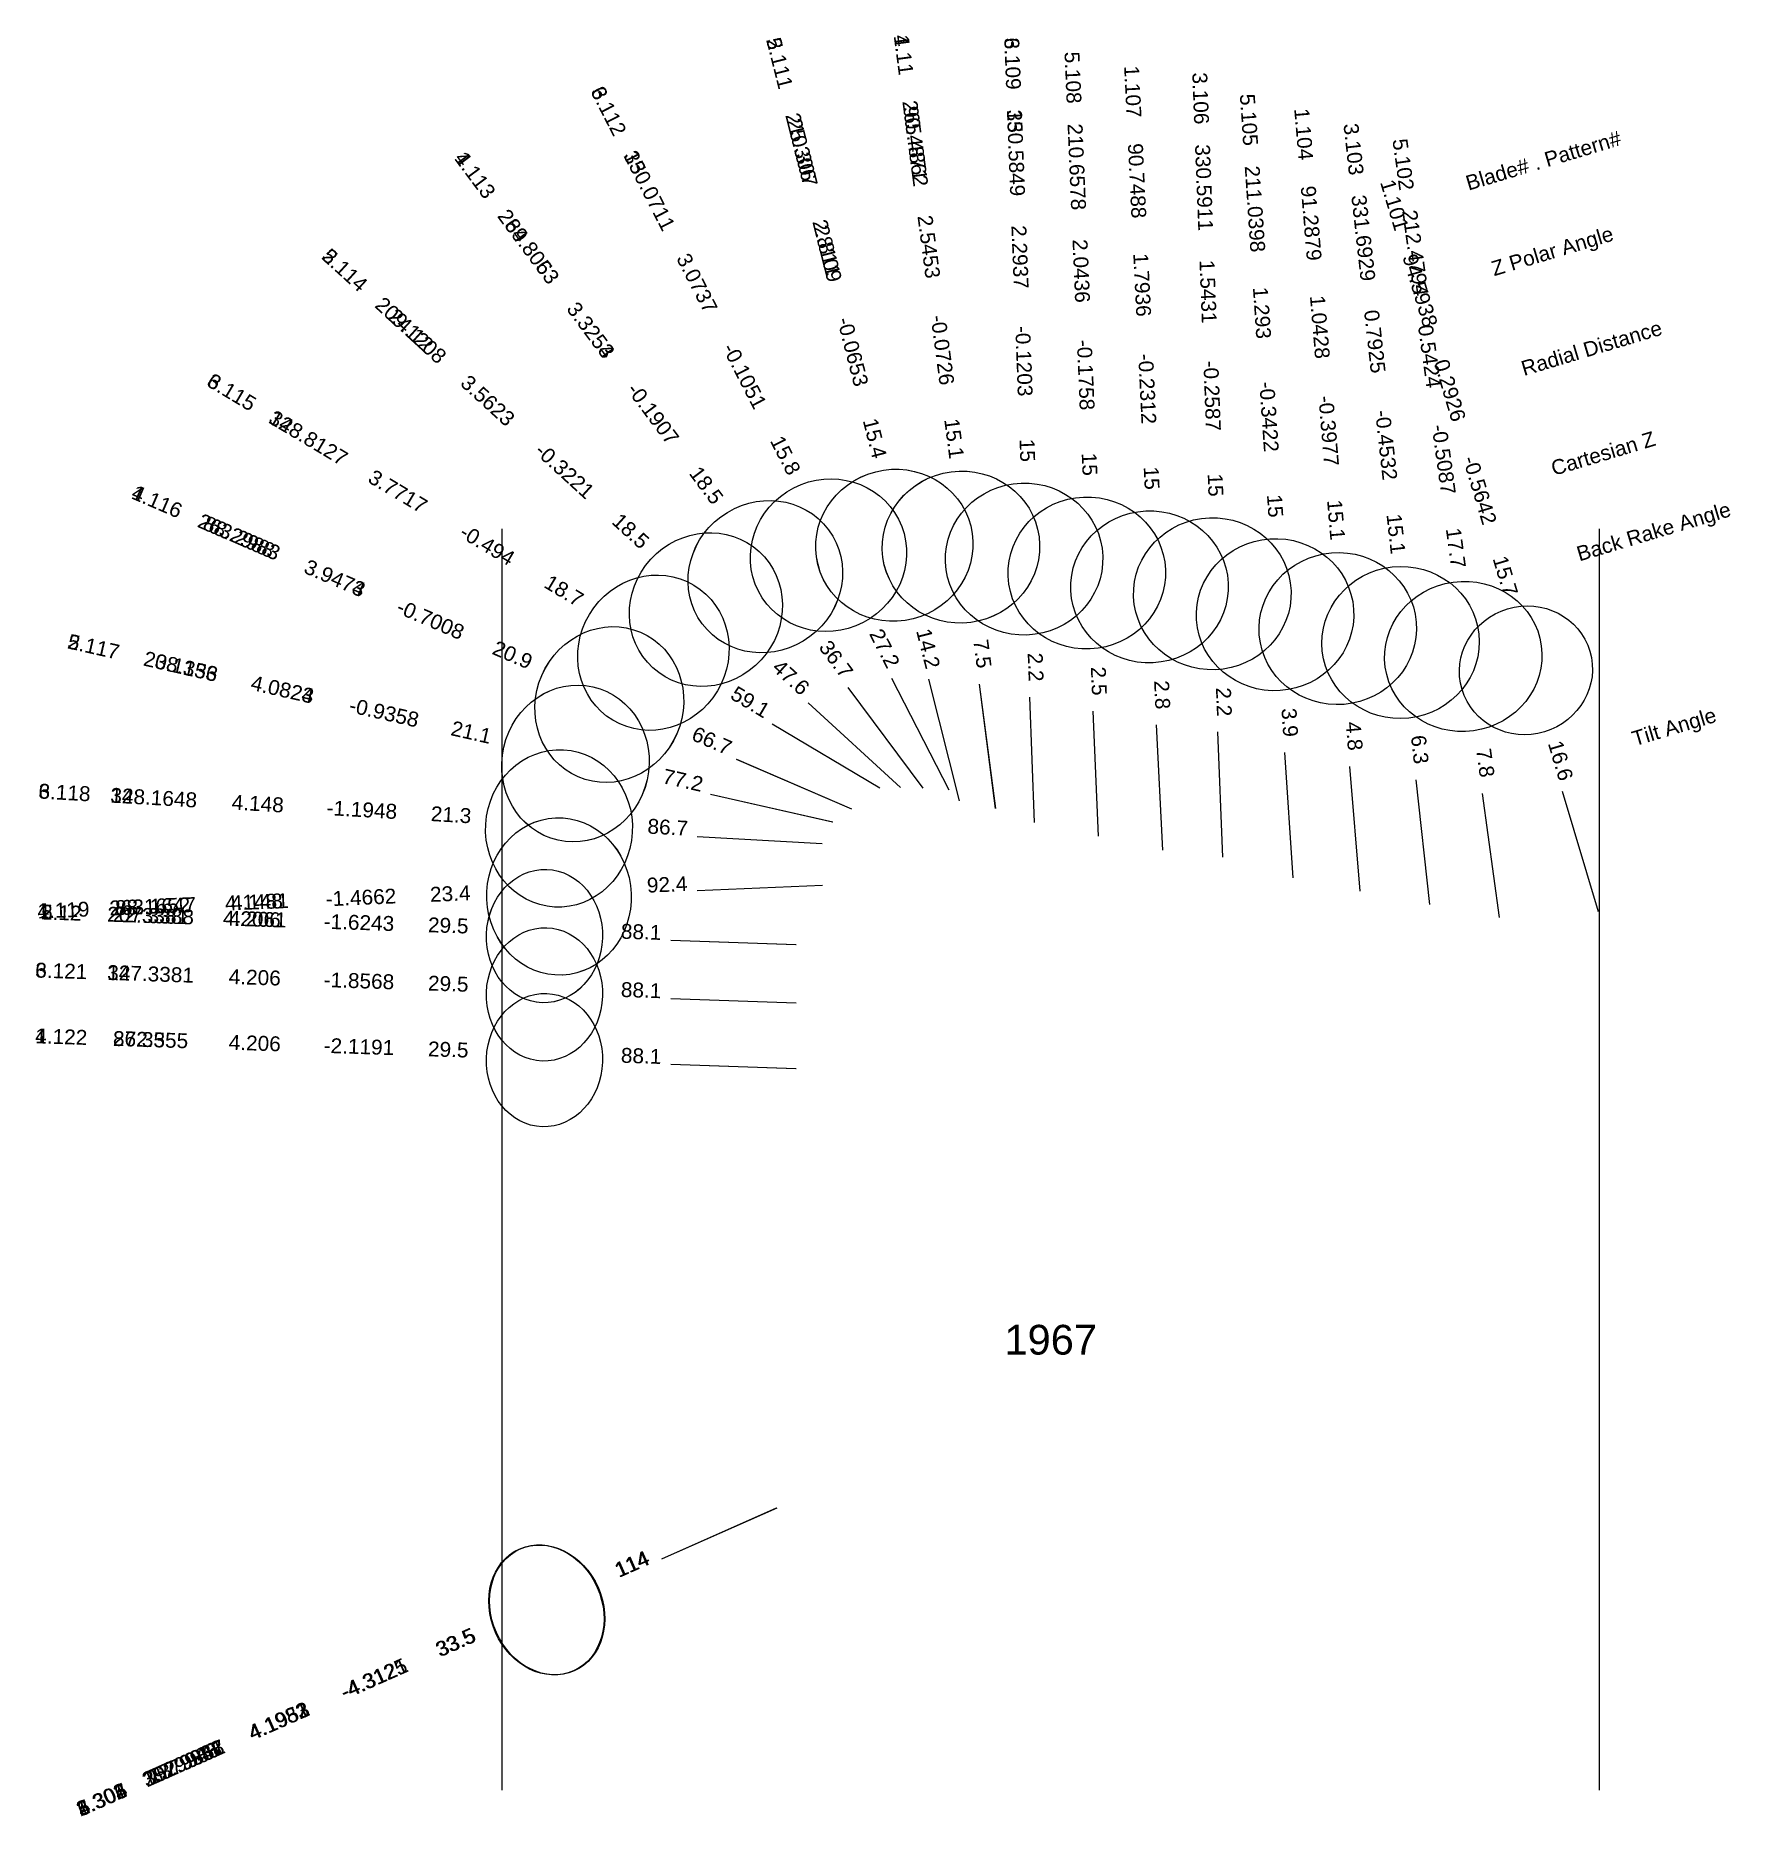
# Model space of a CAD drawing. Header units: inches. Extents: x 29.77 to 36.52, y 12.86 to 19.97.
import ezdxf
from ezdxf.enums import TextEntityAlignment as Align

# ---------------------------------------------------------------- set-up
doc = ezdxf.new("R2010")
doc.units = ezdxf.units.IN
doc.header["$MEASUREMENT"] = 0
for name, color, linetype, true_color in [('Blade_1', 30, 'Continuous', 0xff7f00), ('Blade_2', 7, 'Continuous', 0xcccc00), ('Blade_3', 7, 'Continuous', 0x00cc00), ('Blade_4', 7, 'Continuous', 0x00cccc), ('Blade_5', 7, 'Continuous', 0x0066cc), ('Blade_6', 190, 'Continuous', 0x7f00ff)]:
    doc.layers.add(name, color=color, linetype=linetype, true_color=true_color)
doc.styles.get("Standard").update_dxf_attribs({"font": 'arial.ttf'})

msp = doc.modelspace()

# ---------------------------------------------------------------- linework, layer by layer
for p, q in [((31.625, 12.9691), (31.625, 18)), ((36, 12.9691), (36, 18))]:
    msp.add_line(p, q)
at = {"layer": 'Blade_1'}
for p, q in [((33.0042, 17.3671), (33.3029, 16.9661)), ((33.5266, 17.3806), (33.5918, 16.8849)), ((34.2333, 17.218), (34.2577, 16.7185)), ((32.5591, 17.0808), (33.0182, 16.8828)), ((35.0033, 17.0527), (35.0451, 16.5545)), ((35.8516, 16.9534), (35.9947, 16.4743)), ((32.403, 16.5572), (32.9025, 16.5785)), ((32.2972, 15.8642), (32.797, 15.8477)), ((32.2619, 13.8919), (32.7189, 14.0949))]:
    msp.add_line(p, q, dxfattribs=at)
for centre, major_axis, ratio in [((33.4547, 17.9274), (0.3113, 0.041), 0.965349), ((32.6747, 17.8093), (0.2518, 0.1876), 0.948234), ((34.2064, 17.7688), (0.3136, 0.0153), 0.965843), ((34.9572, 17.6023), (0.3129, 0.0262), 0.965682), ((35.7074, 17.4358), (0.2549, 0.0762), 0.962823), ((32.0527, 17.2992), (0.1244, 0.2883), 0.934157), ((31.852, 16.5338), (-0.0133, 0.3137), 0.917638), ((31.794, 15.8809), (0.0088, 0.2659), 0.870356), ((31.8018, 13.6875), (-0.108, 0.2431), 0.833761)]:
    msp.add_ellipse(centre, major_axis=major_axis, ratio=ratio, dxfattribs=at)
at = {"layer": 'Blade_2'}
for p, q in [((33.3246, 17.4001), (33.4476, 16.9155)), ((32.8449, 17.306), (33.2141, 16.9688)), ((32.4555, 16.9422), (32.9431, 16.8317)), ((32.2972, 16.359), (32.7969, 16.3424)), ((32.2619, 13.8919), (32.7188, 14.0949))]:
    msp.add_line(p, q, dxfattribs=at)
for centre, major_axis, ratio in [((33.189, 17.9347), (0.3044, 0.0772), 0.964094), ((32.4377, 17.6779), (0.2117, 0.2319), 0.948107), ((31.9176, 17.0642), (0.0694, 0.3062), 0.933212), ((31.7939, 16.3757), (0.0088, 0.2659), 0.870505), ((31.8017, 13.6875), (-0.108, 0.2431), 0.833764)]:
    msp.add_ellipse(centre, major_axis=major_axis, ratio=ratio, dxfattribs=at)
at = {"layer": 'Blade_3'}
for p, q in [((33.1783, 17.4043), (33.4067, 16.9595)), ((33.7273, 17.3286), (33.7464, 16.829)), ((32.7017, 17.223), (33.1309, 16.9665)), ((34.4781, 17.1902), (34.4973, 16.6905)), ((35.2679, 16.9986), (35.3227, 16.5016)), ((32.4026, 16.7735), (32.9018, 16.7447)), ((32.2972, 16.1265), (32.797, 16.1099)), ((32.262, 13.8919), (32.7189, 14.0949))]:
    msp.add_line(p, q, dxfattribs=at)
for centre, major_axis, ratio in [((32.9263, 17.8949), (0.2793, 0.1434), 0.962271), ((33.7063, 17.8797), (0.3138, 0.012), 0.965876), ((34.4569, 17.7413), (0.3138, 0.0121), 0.965874), ((32.2283, 17.506), (0.1611, 0.2695), 0.946939), ((35.2075, 17.5468), (0.3121, 0.0344), 0.965504), ((31.852, 16.8052), (0.0181, 0.3135), 0.932001), ((31.794, 16.1432), (0.0088, 0.2659), 0.870506), ((31.8018, 13.6875), (-0.108, 0.2431), 0.833765)]:
    msp.add_ellipse(centre, major_axis=major_axis, ratio=ratio, dxfattribs=at)
at = {"layer": 'Blade_4'}
for p, q in [((33.0041, 17.3671), (33.3029, 16.9661)), ((33.5266, 17.3806), (33.5917, 16.8849)), ((32.559, 17.0808), (33.0181, 16.8827)), ((32.4029, 16.5572), (32.9025, 16.5785)), ((32.2972, 15.8642), (32.7969, 15.8477)), ((32.2649, 13.8923), (32.7218, 14.0954))]:
    msp.add_line(p, q, dxfattribs=at)
for centre, major_axis, ratio in [((33.4547, 17.9274), (0.3113, 0.0409), 0.96535), ((32.6746, 17.8093), (0.2518, 0.1876), 0.948236), ((32.0526, 17.2992), (0.1244, 0.2883), 0.93416), ((31.8519, 16.5338), (-0.0133, 0.3137), 0.917641), ((31.794, 15.8809), (0.0088, 0.2659), 0.87036), ((31.8047, 13.6879), (-0.108, 0.2431), 0.833842)]:
    msp.add_ellipse(centre, major_axis=major_axis, ratio=ratio, dxfattribs=at)
at = {"layer": 'Blade_5'}
for p, q in [((33.3247, 17.4001), (33.4477, 16.9155)), ((32.845, 17.306), (33.2142, 16.9689)), ((33.98, 17.2732), (34.0014, 16.7737)), ((34.7443, 17.1076), (34.7781, 16.6087)), ((32.4555, 16.9423), (32.9432, 16.8317)), ((35.5326, 16.9449), (35.6006, 16.4496)), ((32.2972, 16.359), (32.797, 16.3424)), ((32.265, 13.8923), (32.7219, 14.0954))]:
    msp.add_line(p, q, dxfattribs=at)
for centre, major_axis, ratio in [((33.1891, 17.9347), (0.3044, 0.0772), 0.964093), ((33.9564, 17.8242), (0.3137, 0.0134), 0.965862), ((32.4377, 17.6779), (0.2117, 0.2319), 0.948104), ((34.707, 17.6578), (0.3133, 0.0212), 0.965767), ((35.4576, 17.4913), (0.3111, 0.0427), 0.952824), ((31.9177, 17.0642), (0.0694, 0.3062), 0.933208), ((31.794, 16.3757), (0.0088, 0.2659), 0.8705), ((31.8049, 13.6879), (-0.108, 0.2431), 0.833837)]:
    msp.add_ellipse(centre, major_axis=major_axis, ratio=ratio, dxfattribs=at)
at = {"layer": 'Blade_6'}
for p, q in [((33.1783, 17.4043), (33.4067, 16.9595)), ((33.7273, 17.3286), (33.7464, 16.829)), ((32.7017, 17.223), (33.1309, 16.9665)), ((32.4026, 16.7735), (32.9018, 16.7447)), ((32.2972, 16.1265), (32.797, 16.1099)), ((32.265, 13.8923), (32.7219, 14.0954))]:
    msp.add_line(p, q, dxfattribs=at)
for centre, major_axis, ratio in [((32.9263, 17.8949), (0.2793, 0.1434), 0.962271), ((33.7063, 17.8797), (0.3138, 0.012), 0.965876), ((32.2283, 17.506), (0.1611, 0.2695), 0.946939), ((31.852, 16.8052), (0.0181, 0.3135), 0.932001), ((31.794, 16.1432), (0.0088, 0.2659), 0.870506), ((31.8048, 13.6879), (-0.108, 0.2431), 0.833843)]:
    msp.add_ellipse(centre, major_axis=major_axis, ratio=ratio, dxfattribs=at)

# ---------------------------------------------------------------- texts
for s, height, p in [('Blade# . Pattern#', 0.059375, (35.4698, 19.3776)), ('Z Polar Angle', 0.059375, (35.5718, 19.0363)), ('Radial Distance', 0.059375, (35.6909, 18.6381)), ('Cartesian Z', 0.059375, (35.8099, 18.2398)), ('Back Rake Angle', 0.059375, (35.9119, 17.8985)), ('Tilt Angle', 0.05937, (36.1323, 17.1612))]:
    msp.add_text(s, height=height, rotation=16.64171).set_placement(p, align=Align.MIDDLE_LEFT)
msp.add_text('1967', height=0.11875).set_placement((33.8125, 14.7656), align=Align.MIDDLE_CENTER)
at = {"layer": 'Blade_1'}
for s, rotation, p in [('1.11', 277.49413, (33.1969, 19.887)), ('1.107', 272.79211, (34.1102, 19.743)), ('90.4871', 277.49413, (33.2434, 19.5338)), ('1.104', 274.79501, (34.792, 19.5719)), ('90.7488', 272.79211, (34.1275, 19.3871)), ('1.113', 306.68974, (31.4938, 19.3942)), ('91.2879', 274.79501, (34.8218, 19.2169)), ('1.101', 286.64171, (35.1551, 19.2835)), ('89.806', 306.68974, (31.7066, 19.1086)), ('2.5453', 277.49413, (33.2976, 19.1217)), ('1.7936', 272.79211, (34.1478, 18.972)), ('94.5938', 286.64171, (35.2571, 18.9422)), ('3.3253', 306.68974, (31.9549, 18.7753)), ('1.0428', 274.79501, (34.8565, 18.8027)), ('-0.0726', 277.49413, (33.3518, 18.7097)), ('-0.2312', 272.79211, (34.168, 18.5569)), ('0.2926', 286.64171, (35.3761, 18.544)), ('-0.1907', 306.68974, (32.2033, 18.442)), ('-0.3977', 274.79501, (34.8913, 18.3885)), ('15.1', 277.49413, (33.3983, 18.3565)), ('-0.5642', 286.64171, (35.4951, 18.1458)), ('18.5', 306.68974, (32.4161, 18.1563)), ('15', 272.79211, (34.1854, 18.201)), ('1.116', 336.66873, (30.2378, 18.082)), ('88.2988', 336.66873, (30.5649, 17.9409)), ('15.1', 274.79501, (34.9211, 18.0335)), ('3.9473', 336.66873, (30.9465, 17.7763)), ('15.7', 286.64171, (35.5972, 17.8044)), ('-0.7008', 336.66873, (31.3282, 17.6117)), ('20.9', 336.66873, (31.6553, 17.4706)), ('36.7', 306.68974, (32.9332, 17.4623)), ('7.5', 277.49413, (33.5111, 17.4983)), ('2.8', 272.79211, (34.2275, 17.3366)), ('66.7', 336.66873, (32.45, 17.1278)), ('4.8', 274.79501, (34.9934, 17.1711)), ('16.6', 286.64171, (35.8175, 17.0672)), ('-1.4662', 2.43396, (31.0637, 16.5003)), ('23.4', 2.43396, (31.4196, 16.5154)), ('92.4', 2.43396, (32.2843, 16.5522)), ('1.119', 2.43396, (29.8773, 16.4499)), ('88.1652', 2.43396, (30.2332, 16.465)), ('4.148', 2.43396, (30.6484, 16.4826)), ('1.122', 358.10181, (29.8666, 15.9448)), ('87.3555', 358.10181, (30.2226, 15.933)), ('4.206', 358.10181, (30.638, 15.9192)), ('-2.1191', 358.10181, (31.0534, 15.9054)), ('29.5', 358.10181, (31.4095, 15.8936)), ('88.1', 358.10181, (32.1786, 15.8682)), ('114', 23.95164, (32.1534, 13.8437)), ('33.5', 23.95164, (31.4502, 13.5313)), ('-4.3125', 23.95164, (31.1246, 13.3867)), ('4.1982', 23.95164, (30.7447, 13.218)), ('77.9943', 23.95164, (30.3649, 13.0492)), ('1.301', 23.95164, (30.0393, 12.9046))]:
    msp.add_text(s, height=0.05937, rotation=rotation, dxfattribs=at).set_placement(p, align=Align.CENTER)
at = {"layer": 'Blade_2'}
for s, rotation, p in [('2.111', 284.23438, (32.703, 19.8505)), ('25.306', 284.23438, (32.7906, 19.5052)), ('2.811', 284.23438, (32.8928, 19.1023)), ('2.114', 317.59766, (30.9782, 19.0107)), ('24.12', 317.59766, (31.2412, 18.7705)), ('-0.0653', 284.23438, (32.995, 18.6995)), ('3.5623', 317.59766, (31.5481, 18.4902)), ('15.4', 284.23438, (33.0826, 18.3542)), ('-0.3221', 317.59766, (31.855, 18.2099)), ('18.5', 317.59766, (32.1181, 17.9697)), ('2.117', 347.22465, (29.99, 17.5013)), ('14.2', 284.23438, (33.2954, 17.5152)), ('23.1353', 347.22465, (30.3375, 17.4225)), ('4.0824', 347.22465, (30.7428, 17.3306)), ('47.6', 317.59766, (32.7572, 17.3861)), ('-0.9358', 347.22465, (31.1481, 17.2387)), ('21.1', 347.22465, (31.4956, 17.1599)), ('77.2', 347.22465, (32.3397, 16.9685)), ('2.12', 358.1008, (29.8665, 16.4396)), ('22.3381', 358.1008, (30.2226, 16.4278)), ('4.2061', 358.1008, (30.638, 16.414)), ('-1.6243', 358.1008, (31.0533, 16.4003)), ('29.5', 358.1008, (31.4094, 16.3885)), ('88.1', 358.1008, (32.1785, 16.3629)), ('114', 23.95182, (32.1534, 13.8437)), ('33.5', 23.95182, (31.4501, 13.5313)), ('-4.3125', 23.95182, (31.1246, 13.3867)), ('4.1983', 23.95182, (30.7447, 13.2179)), ('12.994', 23.95182, (30.3649, 13.0492)), ('2.302', 23.95182, (30.0393, 12.9046))]:
    msp.add_text(s, height=0.05937, rotation=rotation, dxfattribs=at).set_placement(p, align=Align.CENTER)
at = {"layer": 'Blade_3'}
for s, rotation, p in [('3.109', 272.18166, (33.6311, 19.8548)), ('3.112', 297.18065, (32.0235, 19.6531)), ('3.106', 272.20504, (34.3808, 19.7163)), ('330.5849', 272.18166, (33.6446, 19.4988)), ('3.103', 276.29183, (34.9909, 19.5114)), ('330.0711', 297.18065, (32.1862, 19.3362)), ('330.5911', 272.20504, (34.3945, 19.3603)), ('331.6929', 276.29183, (35.0299, 19.1573)), ('2.2937', 272.18166, (33.6605, 19.0835)), ('3.0737', 297.18065, (32.3761, 18.9665)), ('1.5431', 272.20504, (34.4105, 18.945)), ('0.7925', 276.29183, (35.0755, 18.7442)), ('-0.1203', 272.18166, (33.6763, 18.6681)), ('-0.1051', 297.18065, (32.5659, 18.5968)), ('3.115', 329.12943, (30.5318, 18.5201)), ('-0.2587', 272.20504, (34.4265, 18.5297)), ('328.8127', 329.12943, (30.8376, 18.3374)), ('-0.4532', 276.29183, (35.121, 18.331)), ('15.8', 297.18065, (32.7287, 18.2799)), ('15', 272.18166, (33.6898, 18.3121)), ('3.7717', 329.12943, (31.1944, 18.1241)), ('15', 272.20504, (34.4402, 18.1737)), ('15.1', 276.29183, (35.1601, 17.9769)), ('-0.494', 329.12943, (31.5511, 17.9108)), ('18.7', 329.12943, (31.8569, 17.728)), ('27.2', 297.18065, (33.124, 17.5099)), ('2.2', 272.18166, (33.7228, 17.4473)), ('59.1', 329.12943, (32.5998, 17.284)), ('2.2', 272.20504, (34.4735, 17.3088)), ('6.3', 276.29183, (35.2549, 17.1167)), ('3.118', 356.70105, (29.8788, 16.9189)), ('328.1648', 356.70105, (30.2345, 16.8984)), ('4.148', 356.70105, (30.6494, 16.8745)), ('-1.1948', 356.70105, (31.0643, 16.8506)), ('21.3', 356.70105, (31.42, 16.8301)), ('86.7', 356.70105, (32.284, 16.7803)), ('3.121', 358.10079, (29.8666, 16.2071)), ('327.3381', 358.10079, (30.2226, 16.1953)), ('4.206', 358.10079, (30.638, 16.1815)), ('-1.8568', 358.10079, (31.0534, 16.1678)), ('29.5', 358.10079, (31.4095, 16.156)), ('88.1', 358.10079, (32.1785, 16.1304)), ('114', 23.95192, (32.1534, 13.8437)), ('33.5', 23.95192, (31.4502, 13.5313)), ('-4.3125', 23.95192, (31.1246, 13.3867)), ('4.1982', 23.95192, (30.7448, 13.2179)), ('317.9938', 23.95192, (30.365, 13.0492)), ('3.303', 23.95192, (30.0394, 12.9046))]:
    msp.add_text(s, height=0.05937, rotation=rotation, dxfattribs=at).set_placement(p, align=Align.CENTER)
at = {"layer": 'Blade_4'}
for s, rotation, p in [('4.11', 277.49106, (33.197, 19.887)), ('265.4862', 277.49106, (33.2434, 19.5338)), ('4.113', 306.68823, (31.4938, 19.3943)), ('264.8053', 306.68823, (31.7066, 19.1086)), ('2.5453', 277.49106, (33.2976, 19.1217)), ('3.3254', 306.68823, (31.9549, 18.7753)), ('-0.0726', 277.49106, (33.3518, 18.7097)), ('-0.1907', 306.68823, (32.2032, 18.442)), ('15.1', 277.49106, (33.3982, 18.3565)), ('18.5', 306.68823, (32.4161, 18.1563)), ('4.116', 336.6682, (30.2377, 18.082)), ('263.2983', 336.6682, (30.5649, 17.9409)), ('3.9474', 336.6682, (30.9465, 17.7763)), ('-0.7008', 336.6682, (31.3281, 17.6117)), ('20.9', 336.6682, (31.6552, 17.4706)), ('36.7', 306.68823, (32.9332, 17.4623)), ('7.5', 277.49106, (33.5111, 17.4983)), ('66.7', 336.6682, (32.45, 17.1278)), ('-1.4662', 2.43401, (31.0636, 16.5003)), ('23.4', 2.43401, (31.4196, 16.5154)), ('92.4', 2.43401, (32.2843, 16.5522)), ('4.119', 2.43401, (29.8772, 16.4499)), ('263.1647', 2.43401, (30.2331, 16.465)), ('4.1481', 2.43401, (30.6484, 16.4826)), ('4.122', 358.10178, (29.8665, 15.9448)), ('262.355', 358.10178, (30.2226, 15.933)), ('4.206', 358.10178, (30.638, 15.9192)), ('-2.1191', 358.10178, (31.0534, 15.9054)), ('29.5', 358.10178, (31.4094, 15.8936)), ('88.1', 358.10178, (32.1785, 15.8682)), ('114', 23.95726, (32.1564, 13.8441)), ('33.5', 23.95726, (31.4531, 13.5317)), ('-4.3121', 23.95726, (31.1276, 13.387)), ('4.1953', 23.95726, (30.7478, 13.2182)), ('252.9851', 23.95726, (30.3679, 13.0495)), ('4.304', 23.95726, (30.0424, 12.9048))]:
    msp.add_text(s, height=0.05937, rotation=rotation, dxfattribs=at).set_placement(p, align=Align.CENTER)
at = {"layer": 'Blade_5'}
for s, rotation, p in [('5.111', 284.23806, (32.703, 19.8505)), ('5.108', 272.45354, (33.8718, 19.7989)), ('5.105', 273.87437, (34.5735, 19.6298)), ('210.307', 284.23806, (32.7906, 19.5052)), ('210.6578', 272.45354, (33.887, 19.443)), ('5.102', 277.81247, (35.189, 19.4495)), ('211.0398', 273.87437, (34.5976, 19.2743)), ('212.4794', 277.81247, (35.2374, 19.0965)), ('2.8109', 284.23806, (32.8928, 19.1023)), ('5.114', 317.59928, (30.9782, 19.0107)), ('2.0436', 272.45354, (33.9048, 19.0277)), ('209.1208', 317.59928, (31.2413, 18.7705)), ('1.293', 273.87437, (34.6256, 18.8597)), ('-0.0653', 284.23806, (32.995, 18.6995)), ('0.5424', 277.81247, (35.2939, 18.6847)), ('-0.1758', 272.45354, (33.9226, 18.6125)), ('3.5623', 317.59928, (31.5482, 18.4902)), ('-0.3422', 273.87437, (34.6537, 18.445)), ('15.4', 284.23806, (33.0827, 18.3542)), ('-0.5087', 277.81247, (35.3504, 18.273)), ('-0.3221', 317.59928, (31.8551, 18.2099)), ('15', 272.45354, (33.9379, 18.2566)), ('15', 273.87437, (34.6778, 18.0896)), ('18.5', 317.59928, (32.1182, 17.9697)), ('17.7', 277.81247, (35.3988, 17.92)), ('5.117', 347.22504, (29.9901, 17.5012)), ('14.2', 284.23806, (33.2955, 17.5152)), ('208.136', 347.22504, (30.3375, 17.4225)), ('4.0823', 347.22504, (30.7429, 17.3306)), ('47.6', 317.59928, (32.7573, 17.3861)), ('2.5', 272.45354, (33.9749, 17.3918)), ('-0.9358', 347.22504, (31.1482, 17.2387)), ('3.9', 273.87437, (34.7363, 17.226)), ('21.1', 347.22504, (31.4956, 17.1599)), ('7.8', 277.81247, (35.5165, 17.0626)), ('77.2', 347.22504, (32.3397, 16.9685)), ('5.12', 358.10083, (29.8666, 16.4396)), ('207.3388', 358.10083, (30.2226, 16.4278)), ('4.206', 358.10083, (30.638, 16.414)), ('-1.6243', 358.10083, (31.0534, 16.4003)), ('29.5', 358.10083, (31.4095, 16.3885)), ('88.1', 358.10083, (32.1785, 16.3629)), ('114', 23.95691, (32.1565, 13.8441)), ('33.5', 23.95691, (31.4532, 13.5317)), ('-4.3121', 23.95691, (31.1277, 13.387)), ('4.1951', 23.95691, (30.7479, 13.2183)), ('197.9857', 23.95691, (30.368, 13.0495)), ('5.305', 23.95691, (30.0425, 12.9048))]:
    msp.add_text(s, height=0.05937, rotation=rotation, dxfattribs=at).set_placement(p, align=Align.CENTER)
at = {"layer": 'Blade_6'}
for s, rotation, p in [('6.109', 272.18166, (33.6311, 19.8548)), ('6.112', 297.18065, (32.0235, 19.6531)), ('150.5849', 272.18166, (33.6446, 19.4988)), ('150.0711', 297.18065, (32.1862, 19.3362)), ('2.2937', 272.18166, (33.6605, 19.0835)), ('3.0737', 297.18065, (32.3761, 18.9665)), ('-0.1203', 272.18166, (33.6763, 18.6681)), ('-0.1051', 297.18065, (32.5659, 18.5968)), ('6.115', 329.12943, (30.5318, 18.5201)), ('148.8127', 329.12943, (30.8376, 18.3374)), ('15.8', 297.18065, (32.7287, 18.2799)), ('15', 272.18166, (33.6898, 18.3121)), ('3.7717', 329.12943, (31.1944, 18.1241)), ('-0.494', 329.12943, (31.5511, 17.9108)), ('18.7', 329.12943, (31.8569, 17.728)), ('27.2', 297.18065, (33.124, 17.5099)), ('2.2', 272.18166, (33.7228, 17.4473)), ('59.1', 329.12943, (32.5998, 17.284)), ('6.118', 356.70105, (29.8788, 16.9189)), ('148.1648', 356.70105, (30.2345, 16.8984)), ('4.148', 356.70105, (30.6494, 16.8745)), ('-1.1948', 356.70105, (31.0643, 16.8506)), ('21.3', 356.70105, (31.42, 16.8301)), ('86.7', 356.70105, (32.284, 16.7803)), ('6.121', 358.10079, (29.8666, 16.2071)), ('147.3381', 358.10079, (30.2226, 16.1953)), ('4.206', 358.10079, (30.638, 16.1815)), ('-1.8568', 358.10079, (31.0534, 16.1678)), ('29.5', 358.10079, (31.4095, 16.156)), ('88.1', 358.10079, (32.1785, 16.1304)), ('114', 23.95732, (32.1564, 13.8441)), ('33.5', 23.95732, (31.4532, 13.5317)), ('-4.3121', 23.95732, (31.1277, 13.387)), ('4.1952', 23.95732, (30.7479, 13.2182)), ('137.985', 23.95732, (30.368, 13.0495)), ('6.306', 23.95732, (30.0425, 12.9048))]:
    msp.add_text(s, height=0.05937, rotation=rotation, dxfattribs=at).set_placement(p, align=Align.CENTER)

doc.saveas('drawing.dxf')
